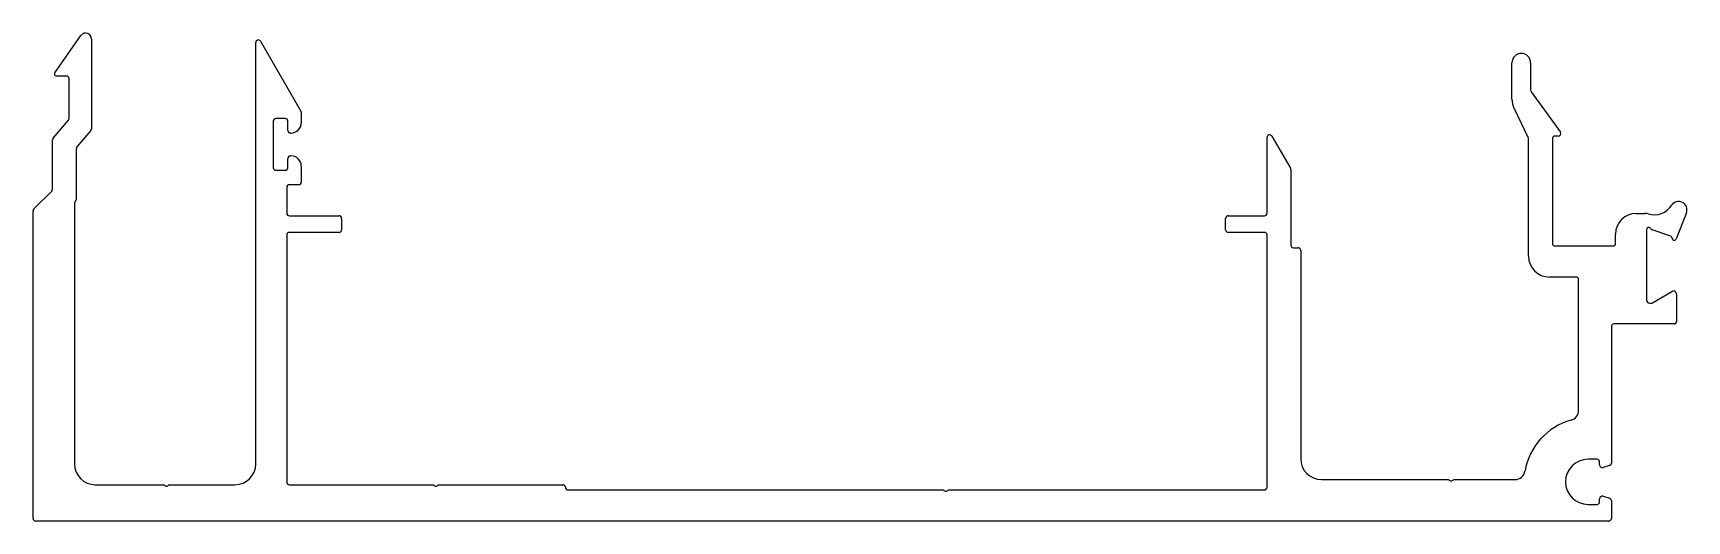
# Model space of a CAD drawing. Header units: inches. Extents: x -64 to 96, y 1 to 48.
import ezdxf

# ---------------------------------------------------------------- set-up
doc = ezdxf.new("R2010")
doc.units = ezdxf.units.IN
doc.header["$MEASUREMENT"] = 0
doc.layers.add('CLIP', color=7, linetype='Continuous')

msp = doc.modelspace()

# ---------------------------------------------------------------- linework, layer by layer
at = {"layer": 'CLIP', "color": 7, "linetype": 'Continuous'}
for p, q in [((-61.57, 44.04), (-59.04, 47.66)), ((-58.04, 47.34), (-58.04, 38.63)), ((-42.17, 6.23), (-42.17, 46.97)), ((-41.7, 47.1), (-37.8, 40.34)), ((79.13, 41.48), (79.13, 45.02)), ((80.93, 45.02), (80.93, 42.37)), ((-60.44, 43.73), (-61.4, 43.73)), ((-60.19, 39.64), (-60.19, 43.48)), ((80.98, 42.22), (83.82, 38.31)), ((-37.77, 40.22), (-37.77, 39.22)), ((80.71, 37.71), (79.33, 40.62)), ((-61.73, 37.72), (-60.25, 39.48)), ((-58.1, 38.47), (-59.43, 36.88)), ((-40.47, 39.37), (-40.47, 34.87)), ((-39.32, 39.62), (-40.22, 39.62)), ((-39.07, 38.47), (-39.07, 39.37)), ((-61.79, 32.79), (-61.79, 37.55)), ((-38.77, 38.22), (-38.82, 38.22)), ((55.48, 30.47), (55.48, 37.8)), ((55.95, 37.93), (57.75, 34.81)), ((80.73, 26.31), (80.73, 37.6)), ((83.03, 37.68), (83.03, 27.55)), ((83.6, 37.93), (83.28, 37.93)), ((-59.49, 36.72), (-59.49, 31.84)), ((-39.07, 34.87), (-39.07, 35.77)), ((-38.82, 36.02), (-38.77, 36.02)), ((-40.22, 34.62), (-39.32, 34.62)), ((-37.77, 35.02), (-37.77, 34.87)), ((-37.77, 34.87), (-37.77, 33.47)), ((57.78, 34.68), (57.78, 27.38)), ((-63.59, 30.88), (-61.86, 32.61)), ((-39.17, 32.97), (-39.17, 30.47)), ((-38.02, 33.22), (-38.92, 33.22)), ((-63.67, 0.96), (-63.67, 30.7)), ((-59.67, 31.45), (-59.67, 6.23)), ((-59.56, 31.66), (-59.59, 31.63)), ((91.13, 30.45), (91.99, 30.45)), ((95.97, 30.52), (94.99, 27.98)), ((-38.92, 30.22), (-34.12, 30.22)), ((-33.87, 29.97), (-33.87, 28.87)), ((51.48, 28.87), (51.48, 29.97)), ((51.73, 30.22), (55.23, 30.22)), ((92.13, 28.9), (92.13, 22.07)), ((94.47, 28.24), (92.67, 28.86)), ((-39.17, 28.37), (-39.17, 4.47)), ((-34.12, 28.62), (-38.92, 28.62)), ((55.23, 28.62), (51.73, 28.62)), ((55.48, 3.97), (55.48, 28.37)), ((83.28, 27.3), (88.88, 27.3)), ((89.13, 27.55), (89.13, 28.45)), ((58.03, 27.13), (58.48, 27.13)), ((58.73, 26.88), (58.73, 6.73)), ((85.31, 24.3), (82.74, 24.3)), ((85.56, 11.41), (85.56, 24.05)), ((92.71, 21.81), (94.58, 22.89)), ((95.03, 22.63), (95.03, 20.02)), ((92.43, 21.77), (92.56, 21.77)), ((88.73, 19.51), (88.73, 6.31)), ((94.78, 19.76), (88.98, 19.76)), ((87.34, 6.68), (86.48, 6.68)), ((87.59, 6.13), (87.59, 6.43)), ((88.55, 6.07), (87.92, 5.88)), ((-57.66, 4.22), (-51.01, 4.22)), ((-50.55, 4.22), (-44.17, 4.22)), ((-38.92, 4.22), (-24.99, 4.22)), ((-24.54, 4.22), (-12.52, 4.22)), ((-12.02, 3.72), (24.23, 3.72)), ((24.68, 3.72), (55.23, 3.72)), ((60.74, 4.72), (73.04, 4.72)), ((73.49, 4.72), (79.41, 4.72)), ((86.48, 2.32), (87.34, 2.32)), ((87.59, 2.57), (87.59, 2.86)), ((87.92, 3.11), (88.55, 2.93)), ((88.73, 2.68), (88.73, 0.96)), ((88.48, 0.71), (-63.42, 0.71))]:
    msp.add_line(p, q, dxfattribs=at)
for centre, radius, start, end in [((-58.59, 47.34), 0.55, 90, 145), ((-58.59, 47.34), 0.55, 360, 90), ((-41.92, 46.97), 0.25, 30, 180), ((80.03, 45.02), 0.9, 0, 180), ((-61.4, 43.93), 0.2, 145, 180), ((-61.4, 43.93), 0.2, 180, 270.0001), ((-60.44, 43.48), 0.25, 360, 90), ((81.18, 42.37), 0.25, 180, 215.9082), ((-38.02, 40.22), 0.25, 360, 30), ((81.13, 41.48), 2, 180, 205.3889), ((-60.44, 39.64), 0.254, 320, 0), ((-58.29, 38.63), 0.254, 320, 0), ((-40.22, 39.37), 0.25, 90, 180), ((-39.32, 39.37), 0.25, 0, 90), ((-38.82, 38.47), 0.25, 180, 270), ((-38.77, 39.22), 1, 270, 0), ((-61.53, 37.55), 0.254, 140, 180), ((-59.23, 36.72), 0.254, 140, 180), ((55.73, 37.8), 0.249, 30, 180), ((80.48, 37.6), 0.25, 0, 25.3889), ((83.28, 37.68), 0.25, 90, 180), ((83.6, 38.18), 0.25, 270, 30), ((-38.82, 35.77), 0.25, 90, 180), ((-38.77, 35.02), 1, 0, 90), ((-40.22, 34.87), 0.25, 180, 270), ((-39.32, 34.87), 0.25, 270, 0), ((57.53, 34.68), 0.25, 360, 30), ((-62.04, 32.79), 0.254, 315, 360), ((-38.92, 32.97), 0.25, 90, 180), ((-38.02, 33.47), 0.25, 270, 0), ((-63.42, 30.7), 0.25, 135, 180), ((-59.41, 31.45), 0.254, 135, 180), ((-59.74, 31.84), 0.254, 315, 360), ((-38.92, 30.47), 0.25, 180, 270), ((55.23, 30.47), 0.25, 270, 360), ((91.13, 28.45), 2, 90, 180), ((91.99, 29.45), 1, 72.9711, 90), ((92.87, 32.32), 2, 252.9711, 327.1938), ((95.22, 30.8), 0.8, 338.9015, 147.1938), ((-34.12, 29.97), 0.25, 360, 90), ((-34.12, 28.87), 0.25, 270, 360), ((51.73, 29.97), 0.25, 90, 180), ((51.73, 28.87), 0.25, 180, 270), ((92.33, 28.9), 0.2, 28.399, 180), ((92.77, 29.14), 0.3, 208.399, 250.9549), ((-38.92, 28.37), 0.25, 90, 180), ((55.23, 28.37), 0.25, 0, 90), ((58.03, 27.38), 0.25, 180, 270), ((83.28, 27.55), 0.25, 180, 270), ((88.88, 27.55), 0.25, 270, 0), ((94.4, 28.05), 0.2, 0.3285, 70.9549), ((94.8, 28.05), 0.2, 180.3285, 338.9015), ((58.48, 26.88), 0.25, 0, 90), ((82.74, 26.31), 2.01, 180, 270), ((85.31, 24.05), 0.25, 360, 90), ((94.73, 22.63), 0.3, 360, 120), ((92.43, 22.07), 0.3, 180, 270), ((92.56, 22.07), 0.3, 270, 300), ((88.98, 19.51), 0.25, 90, 180), ((94.78, 20.02), 0.254, 270, 360), ((84.57, 11.41), 0.991, 285.4547, 360), ((86.48, 4.5), 6.18, 105.4547, 170.2227), ((60.74, 6.73), 2.01, 180, 270), ((86.48, 4.5), 2.18, 90, 270), ((87.34, 6.43), 0.25, 0, 90), ((-57.66, 6.23), 2.01, 180, 270), ((-44.17, 6.23), 2.01, 270, 360), ((79.41, 5.71), 0.991, 270, 350.2227), ((87.85, 6.13), 0.254, 180, 286.1443), ((88.48, 6.31), 0.254, 286.1443, 360), ((-50.78, 4.33), 0.25, 204.4698, 335.5302), ((-38.92, 4.47), 0.25, 180, 270), ((-24.77, 4.33), 0.25, 204.4698, 335.5302), ((-12.52, 3.97), 0.25, 360, 90), ((-12.02, 3.97), 0.25, 180, 270), ((24.46, 3.83), 0.25, 204.4698, 335.5302), ((55.23, 3.97), 0.25, 270, 360), ((73.26, 4.83), 0.25, 204.4698, 335.5302), ((87.34, 2.57), 0.25, 270, 0), ((87.85, 2.86), 0.254, 73.8557, 180), ((88.48, 2.68), 0.254, 0, 73.8557), ((-63.42, 0.96), 0.25, 180, 270), ((88.48, 0.96), 0.25, 270, 360)]:
    msp.add_arc(centre, radius, start, end, dxfattribs=at)

doc.saveas('drawing.dxf')
